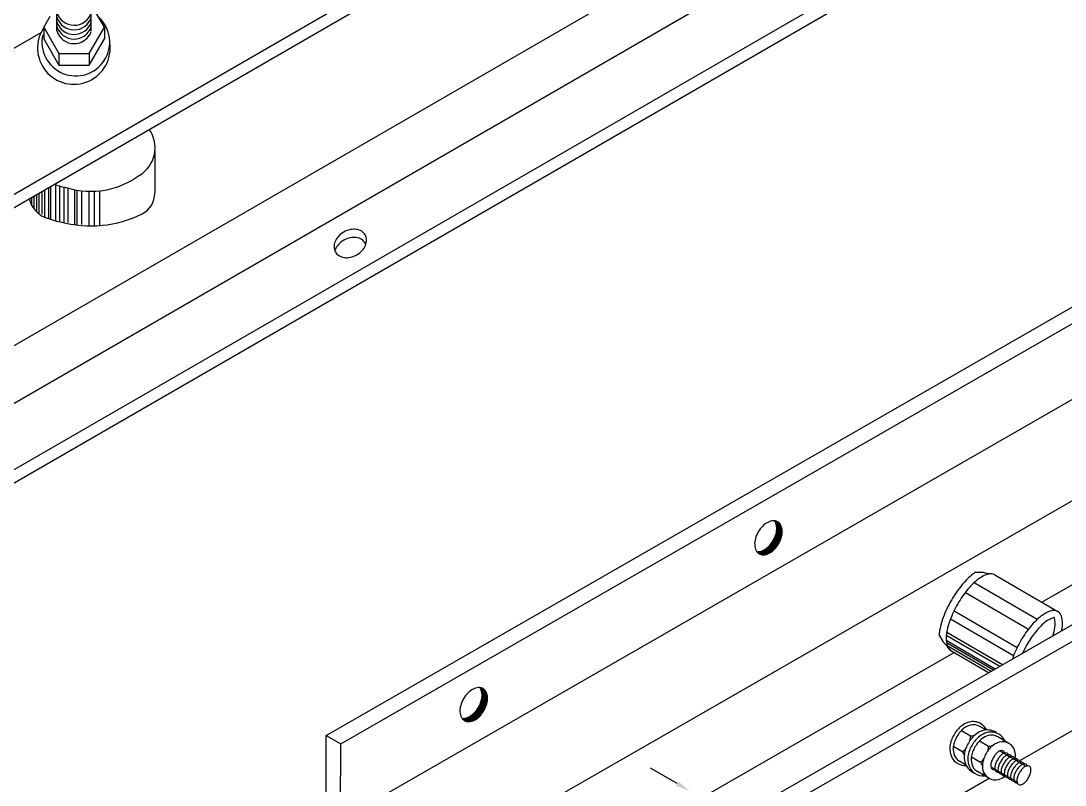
# Model space of a CAD drawing. Extents: x -508 to 92, y -98 to -31.
# Drawn here: x -499.87 to -490.79, y -45.26 to -38.62 of the extents above; entities that cross this region are included whole.
import ezdxf

# ---------------------------------------------------------------- set-up
doc = ezdxf.new("R2010")
doc.units = 0
doc.header["$MEASUREMENT"] = 0
for name, color, linetype in [('E-DETAIL', 4, 'CONTINUOUS'), ('H', 2, 'CONTINUOUS'), ('SC- Details', 7, 'CONTINUOUS')]:
    doc.layers.add(name, color=color, linetype=linetype)

msp = doc.modelspace()

# ---------------------------------------------------------------- linework, layer by layer
at = {"layer": 'E-DETAIL'}
for p, q in [((-504.7422, -42.9049), (-493.1353, -36.2037)), ((-503.2708, -42.1709), (-493.8866, -36.7529)), ((-504.4602, -44.0576), (-492.278, -37.0242)), ((-504.4602, -44.5576), (-492.278, -37.5242)), ((-503.862, -44.7895), (-491.778, -37.8128)), ((-503.812, -44.8761), (-491.778, -37.9283)), ((-499.5531, -38.7053), (-499.5531, -38.0544)), ((-499.2531, -38.7053), (-499.2531, -38.0544)), ((-499.1393, -38.6722), (-499.2531, -38.4751)), ((-499.6139, -38.5805), (-499.6669, -38.6722)), ((-500.2289, -39.029), (-499.6898, -38.7178)), ((-499.6669, -38.6722), (-499.535, -38.9007)), ((-499.6669, -38.6722), (-499.6669, -38.7726)), ((-499.2712, -38.9007), (-499.1393, -38.6722)), ((-499.1393, -38.6722), (-499.1393, -38.7726)), ((-499.6669, -38.7726), (-499.535, -39.0011)), ((-499.2712, -39.0011), (-499.1393, -38.7726)), ((-499.535, -38.9007), (-499.2712, -38.9007)), ((-499.535, -38.9007), (-499.535, -39.0011)), ((-499.2712, -38.9007), (-499.2712, -39.0011)), ((-499.535, -39.0011), (-499.2712, -39.0011)), ((-498.7008, -39.7481), (-498.7008, -40.1149))]:
    msp.add_line(p, q, dxfattribs=at)
msp.add_lwpolyline([(-496.9458, -40.6501, 0.076822), (-496.8995, -40.6129, 0.086728), (-496.8712, -40.5685, 0.105778), (-496.8619, -40.5186, 0.124771), (-496.8737, -40.4769, 0.124771), (-496.9039, -40.4459, 0.105778), (-496.9518, -40.429, 0.086728), (-497.0044, -40.4313, 0.076822), (-497.0597, -40.4528, 0.076822), (-497.106, -40.49, 0.086728), (-497.1343, -40.5344, 0.105778), (-497.1436, -40.5843, 0.124771), (-497.1318, -40.626, 0.124771), (-497.1016, -40.657, 0.105778), (-497.0537, -40.6739, 0.086728), (-497.0011, -40.6716, 0.076822)], format="xyb", close=True, dxfattribs=at)
for centre, radius, start, end in [((-499.3878, -38.8016), 0.2944, 167.55741, 47.13262), ((-499.4045, -38.8531), 0.3157, 145.21114, 8.38269), ((-499.4025, -38.6577), 0.1579, 197.54173, 341.11117), ((-498.9794, -39.7206), 0.28, 301.56273, 34.85475), ((-499.2557, -39.3963), 0.7017, 253.0784, 306.93109), ((-499.4275, -39.7525), 0.3167, 243.04069, 264.1204), ((-499.5572, -40.1023), 0.2442, 194.48469, 244.8437), ((-498.9008, -40.1149), 0.2, 296.25038, 0), ((-499.3476, -39.509), 0.8726, 248.95004, 258.60383), ((-499.2595, -39.3875), 1.011, 255.06661, 296.25038)]:
    msp.add_arc(centre, radius, start, end, dxfattribs=at)
at = {"layer": 'H'}
for p, q in [((-499.6833, -40.0996), (-499.6833, -40.298)), ((-499.661, -40.0868), (-499.661, -40.3233)), ((-499.6265, -40.0669), (-499.6265, -40.3358)), ((-499.608, -40.0562), (-499.608, -40.3418)), ((-499.5648, -40.0375), (-499.5648, -40.3541)), ((-499.53, -40.0509), (-499.53, -40.3623)), ((-499.4924, -40.0608), (-499.4924, -40.3713)), ((-499.4586, -40.068), (-499.4586, -40.369)), ((-499.398, -40.0834), (-499.398, -40.389)), ((-499.3783, -40.0872), (-499.3783, -40.3915)), ((-499.3385, -40.0931), (-499.3385, -40.388)), ((-499.276, -40.0977), (-499.276, -40.3984)), ((-499.2285, -40.0944), (-499.2285, -40.3944)), ((-499.182, -40.094), (-499.182, -40.3941)), ((-499.7724, -40.1511), (-499.7724, -40.2124)), ((-499.752, -40.1393), (-499.752, -40.2469)), ((-499.729, -40.126), (-499.729, -40.2693)), ((-499.7081, -40.114), (-499.7081, -40.2846))]:
    msp.add_line(p, q, dxfattribs=at)
msp.add_lwpolyline([(-496.868, -40.5598, 0.037522), (-496.8737, -40.5479, 0.124771), (-496.9039, -40.5169, 0.105778), (-496.9518, -40.5, 0.086728), (-497.0044, -40.5023, 0.076822), (-497.0597, -40.5238, 0.076822), (-497.106, -40.561, 0.086728), (-497.1343, -40.6054, 0.019145), (-497.1375, -40.6141, 0.019145)], format="xyb", dxfattribs=at)
for centre in [(-499.4025, -38.4977), (-499.4025, -38.5377), (-499.4025, -38.5777), (-499.4025, -38.6177)]:
    msp.add_arc(centre, 0.1579, 197.54173, 341.11117, dxfattribs=at)
at = {"layer": 'SC- Details', "color": 1}
for p, q in [((-497.2123, -44.8259), (-486.9185, -38.9119)), ((-497.0856, -44.8994), (-486.7917, -38.9854)), ((-497.087, -45.5587), (-486.7564, -39.6236)), ((-496.3266, -45.9999), (-486.0328, -40.0859)), ((-490.9927, -43.6671), (-487.7533, -41.806)), ((-493.3114, -42.9616), (-493.2704, -42.9853)), ((-493.3104, -42.9695), (-493.2627, -42.9971)), ((-493.3058, -42.9794), (-493.2582, -43.0071)), ((-493.3026, -42.9887), (-493.2549, -43.0163)), ((-493.3002, -42.9974), (-493.2526, -43.025)), ((-493.2986, -43.0056), (-493.251, -43.0333)), ((-493.3126, -43.1002), (-493.265, -43.1278)), ((-493.3103, -43.0942), (-493.2626, -43.1218)), ((-493.3081, -43.0881), (-493.2605, -43.1158)), ((-493.3061, -43.082), (-493.2584, -43.1096)), ((-493.3042, -43.0757), (-493.2565, -43.1034)), ((-493.3025, -43.0694), (-493.2548, -43.097)), ((-493.301, -43.0629), (-493.2533, -43.0906)), ((-493.2997, -43.0563), (-493.2521, -43.084)), ((-493.2987, -43.0496), (-493.251, -43.0772)), ((-493.2979, -43.0427), (-493.2502, -43.0704)), ((-493.2977, -43.0135), (-493.25, -43.0412)), ((-493.2974, -43.0357), (-493.2497, -43.0633)), ((-493.2972, -43.0211), (-493.2496, -43.0487)), ((-493.2972, -43.0285), (-493.2495, -43.0561)), ((-493.3738, -43.1894), (-493.3261, -43.217)), ((-493.369, -43.1848), (-493.3213, -43.2125)), ((-493.3644, -43.1802), (-493.3167, -43.2078)), ((-493.3599, -43.1754), (-493.3123, -43.2031)), ((-493.3556, -43.1706), (-493.308, -43.1982)), ((-493.3515, -43.1657), (-493.3038, -43.1933)), ((-493.3475, -43.1606), (-493.2998, -43.1883)), ((-493.3436, -43.1556), (-493.2959, -43.1832)), ((-493.3399, -43.1504), (-493.2922, -43.178)), ((-493.3363, -43.1451), (-493.2886, -43.1728)), ((-493.3328, -43.1398), (-493.2852, -43.1674)), ((-493.3295, -43.1344), (-493.2819, -43.162)), ((-493.3264, -43.1289), (-493.2787, -43.1565)), ((-493.3233, -43.1233), (-493.2757, -43.151)), ((-493.3204, -43.1176), (-493.2728, -43.1453)), ((-493.3177, -43.1119), (-493.27, -43.1396)), ((-493.3151, -43.1061), (-493.2674, -43.1337)), ((-493.4706, -43.2286), (-493.4232, -43.2561)), ((-493.458, -43.2285), (-493.4103, -43.2562)), ((-493.4474, -43.2273), (-493.3998, -43.255)), ((-493.4381, -43.2254), (-493.3904, -43.2531)), ((-493.4296, -43.223), (-493.3819, -43.2507)), ((-493.4218, -43.2202), (-493.3741, -43.2479)), ((-493.4146, -43.2171), (-493.3669, -43.2447)), ((-493.4079, -43.2136), (-493.3602, -43.2413)), ((-493.4015, -43.21), (-493.3538, -43.2376)), ((-493.3954, -43.2062), (-493.3478, -43.2338)), ((-493.3896, -43.2022), (-493.342, -43.2298)), ((-493.3841, -43.1981), (-493.3364, -43.2257)), ((-493.3788, -43.1938), (-493.3312, -43.2214)), ((-494.2477, -45.5371), (-491.7549, -44.105)), ((-495.8722, -44.4106), (-495.8313, -44.4343)), ((-495.8712, -44.4185), (-495.8235, -44.4461)), ((-495.8667, -44.4284), (-495.819, -44.4561)), ((-495.8634, -44.4377), (-495.8157, -44.4653)), ((-495.8611, -44.4464), (-495.8134, -44.474)), ((-495.8595, -44.4546), (-495.8118, -44.4823)), ((-495.8735, -44.5492), (-495.8258, -44.5768)), ((-495.8712, -44.5432), (-495.8235, -44.5709)), ((-495.869, -44.5371), (-495.8213, -44.5648)), ((-495.8669, -44.531), (-495.8193, -44.5586)), ((-495.8651, -44.5247), (-495.8174, -44.5524)), ((-495.8633, -44.5184), (-495.8157, -44.546)), ((-495.8618, -44.5119), (-495.8142, -44.5396)), ((-495.8606, -44.5053), (-495.8129, -44.533)), ((-495.8595, -44.4986), (-495.8119, -44.5263)), ((-495.8588, -44.4917), (-495.8111, -44.5194)), ((-495.8585, -44.4625), (-495.8109, -44.4902)), ((-495.8582, -44.4847), (-495.8106, -44.5123)), ((-495.8581, -44.4701), (-495.8104, -44.4978)), ((-495.858, -44.4775), (-495.8104, -44.5051)), ((-495.9397, -44.6428), (-495.892, -44.6705)), ((-495.9346, -44.6384), (-495.887, -44.666)), ((-495.9298, -44.6338), (-495.8822, -44.6615)), ((-495.9252, -44.6292), (-495.8776, -44.6568)), ((-495.9208, -44.6244), (-495.8731, -44.6521)), ((-495.9165, -44.6196), (-495.8688, -44.6472)), ((-495.9123, -44.6147), (-495.8647, -44.6423)), ((-495.9083, -44.6097), (-495.8606, -44.6373)), ((-495.9044, -44.6046), (-495.8568, -44.6322)), ((-495.9007, -44.5994), (-495.8531, -44.627)), ((-495.8971, -44.5941), (-495.8495, -44.6218)), ((-495.8937, -44.5888), (-495.846, -44.6165)), ((-495.8904, -44.5834), (-495.8427, -44.611)), ((-495.8872, -44.5779), (-495.8396, -44.6055)), ((-495.8842, -44.5723), (-495.8365, -44.6)), ((-495.8813, -44.5667), (-495.8336, -44.5943)), ((-495.8786, -44.5609), (-495.8309, -44.5886)), ((-495.8759, -44.5551), (-495.8283, -44.5827)), ((-496.0314, -44.6776), (-495.9841, -44.7051)), ((-496.0188, -44.6775), (-495.9712, -44.7052)), ((-496.0083, -44.6763), (-495.9606, -44.704)), ((-495.9989, -44.6744), (-495.9512, -44.7021)), ((-495.9904, -44.672), (-495.9427, -44.6997)), ((-495.9826, -44.6692), (-495.9349, -44.6969)), ((-495.9754, -44.6661), (-495.9277, -44.6937)), ((-495.9687, -44.6626), (-495.921, -44.6903)), ((-495.9623, -44.659), (-495.9147, -44.6866)), ((-495.9563, -44.6552), (-495.9086, -44.6828)), ((-495.9505, -44.6512), (-495.9028, -44.6789)), ((-495.945, -44.6471), (-495.8973, -44.6747)), ((-497.215, -46.0712), (-497.2123, -44.8259)), ((-497.2123, -44.8259), (-497.0856, -44.8994)), ((-497.087, -45.5587), (-497.0856, -44.8994))]:
    msp.add_line(p, q, dxfattribs=at)
at = {"layer": 'SC- Details', "color": 3}
for p, q in [((-495.3938, -46.5411), (-486.2609, -41.2941)), ((-495.2671, -46.6146), (-486.1342, -41.3676)), ((-491.1851, -45.0443), (-490.4449, -44.6191)), ((-492.1855, -45.6191), (-491.4519, -45.1976))]:
    msp.add_line(p, q, dxfattribs=at)
at = {"layer": 'SC- Details'}
for p, q in [((-491.5688, -43.4061), (-491.5045, -43.4068)), ((-491.5045, -43.4068), (-491.4554, -43.4225)), ((-491.4031, -43.4289), (-490.8544, -43.7473)), ((-491.5819, -43.4978), (-491.0331, -43.8161)), ((-491.6583, -43.583), (-491.1096, -43.9014)), ((-491.7876, -43.8129), (-491.2389, -44.1312)), ((-491.7564, -43.742), (-491.2077, -44.0604)), ((-491.8872, -43.9549), (-491.8547, -44.0104)), ((-491.8239, -43.9982), (-491.3979, -44.2454)), ((-491.8235, -43.9546), (-491.36, -44.2236)), ((-491.8201, -43.9287), (-491.3358, -44.2097)), ((-491.8547, -44.0104), (-491.7852, -44.0874)), ((-491.8221, -44.0165), (-491.4128, -44.2539)), ((-491.8169, -44.0442), (-491.4342, -44.2663)), ((-491.7852, -44.0874), (-491.4557, -44.2786)), ((-491.6924, -44.7822), (-491.6148, -44.8272)), ((-491.4804, -44.7777), (-491.5331, -44.7471)), ((-491.536, -44.873), (-491.4584, -44.918)), ((-491.2791, -44.8945), (-491.3767, -44.8378)), ((-491.7625, -44.9191), (-491.6875, -44.9626)), ((-491.3566, -44.9595), (-491.2596, -45.0158)), ((-491.6555, -45.0795), (-491.7082, -45.0489)), ((-491.6061, -45.0098), (-491.5311, -45.0533)), ((-491.4362, -45.0967), (-491.3913, -45.1227)), ((-491.2596, -45.0158), (-491.2359, -45.0295)), ((-491.2359, -45.0295), (-491.1751, -45.0648)), ((-491.1751, -45.0648), (-491.1504, -45.0791)), ((-491.1504, -45.0791), (-491.1302, -45.0909)), ((-494.1625, -45.2434), (-494.3954, -45.1082)), ((-491.4542, -45.1963), (-491.5518, -45.1396)), ((-491.3913, -45.1227), (-491.3617, -45.1399)), ((-491.3617, -45.1399), (-491.2536, -45.2026)), ((-491.2711, -45.1924), (-491.2316, -45.2154)), ((-491.2316, -45.2154), (-491.2097, -45.2286))]:
    msp.add_line(p, q, dxfattribs=at)
at = {"layer": 'SC- Details', "color": 1}
for centre, radius, start, end in [((-493.2412, -43.1829), 0.2506, 135.0675, 149.87808), ((-493.2946, -43.1295), 0.1751, 117.32637, 135.0675), ((-493.3197, -43.0809), 0.1203, 92.85729, 117.32637), ((-493.3224, -43.0277), 0.0671, 85.27319, 92.85729), ((-493.37, -43.0001), 0.0671, 26.89887, 35.62665), ((-493.3224, -43.0277), 0.0671, 59.87808, 84.12952), ((-493.4176, -43.0242), 0.1203, 2.4298, 26.89887), ((-493.3224, -43.0277), 0.0671, 26.89887, 59.87808), ((-493.3699, -43.0518), 0.1203, 2.4298, 26.89887), ((-493.2412, -43.1829), 0.2506, 149.87808, 164.68867), ((-493.545, -43.0065), 0.2506, 329.87808, 344.68867), ((-493.4722, -43.0265), 0.1751, 344.68867, 2.4298), ((-493.4974, -43.0342), 0.2506, 329.87808, 344.68867), ((-493.4245, -43.0541), 0.1751, 344.68867, 2.4298), ((-493.314, -43.1629), 0.1751, 164.68867, 182.4298), ((-493.3686, -43.1652), 0.1203, 182.4298, 206.89887), ((-493.4916, -43.0599), 0.1751, 297.32637, 315.0675), ((-493.545, -43.0065), 0.2506, 315.0675, 329.87808), ((-493.4974, -43.0342), 0.2506, 315.0675, 329.87808), ((-493.4162, -43.1893), 0.0671, 206.89887, 214.10802), ((-493.4638, -43.1617), 0.0671, 264.12952, 272.85729), ((-493.4162, -43.1893), 0.0671, 215.62665, 239.87808), ((-493.4665, -43.1085), 0.1203, 272.85729, 297.32637), ((-493.4162, -43.1893), 0.0671, 239.87808, 272.85729), ((-493.4188, -43.1361), 0.1203, 272.85729, 297.32637), ((-493.4439, -43.0875), 0.1751, 297.32637, 315.0675), ((-495.802, -44.6319), 0.2506, 135.0675, 149.87808), ((-495.8555, -44.5785), 0.1751, 117.32637, 135.0675), ((-495.8806, -44.5299), 0.1203, 92.85729, 117.32637), ((-495.8832, -44.4767), 0.0671, 85.27319, 92.85729), ((-495.9309, -44.4491), 0.0671, 26.89887, 35.62665), ((-495.8832, -44.4767), 0.0671, 59.87808, 84.12952), ((-495.9784, -44.4732), 0.1203, 2.4298, 26.89887), ((-495.8832, -44.4767), 0.0671, 26.89887, 59.87808), ((-495.9307, -44.5008), 0.1203, 2.4298, 26.89887), ((-495.802, -44.6319), 0.2506, 149.87808, 164.68867), ((-496.1059, -44.4556), 0.2506, 329.87808, 344.68867), ((-496.0331, -44.4755), 0.1751, 344.68867, 2.4298), ((-496.0582, -44.4832), 0.2506, 329.87808, 344.68867), ((-495.9854, -44.5032), 0.1751, 344.68867, 2.4298), ((-495.8748, -44.6119), 0.1751, 164.68867, 182.4298), ((-495.9295, -44.6143), 0.1203, 182.4298, 206.89887), ((-496.0524, -44.5089), 0.1751, 297.32637, 315.0675), ((-496.1059, -44.4556), 0.2506, 315.0675, 329.87808), ((-496.0582, -44.4832), 0.2506, 315.0675, 329.87808), ((-495.977, -44.6384), 0.0671, 206.89887, 214.10802), ((-496.0247, -44.6107), 0.0671, 264.12952, 272.85729), ((-495.977, -44.6384), 0.0671, 215.62665, 239.87808), ((-496.0273, -44.5575), 0.1203, 272.85729, 297.32637), ((-495.977, -44.6384), 0.0671, 239.87808, 272.85729), ((-495.9797, -44.5852), 0.1203, 272.85729, 297.32637), ((-496.0048, -44.5366), 0.1751, 297.32637, 315.0675)]:
    msp.add_arc(centre, radius, start, end, dxfattribs=at)
at = {"layer": 'SC- Details'}
for centre, radius, start, end in [((-491.2097, -43.9051), 0.6152, 128.26034, 140.55627), ((-491.3772, -43.6926), 0.3447, 123.77379, 128.26034), ((-491.3772, -43.6926), 0.2812, 106.14519, 128.26034), ((-491.4368, -43.4869), 0.067, 59.87808, 106.14519), ((-490.8956, -44.1635), 1.0219, 140.55627, 149.87808), ((-490.8956, -44.1635), 0.9585, 140.55627, 149.87808), ((-491.2097, -43.9051), 0.5518, 128.26034, 140.55627), ((-490.8956, -44.1635), 1.0219, 149.87808, 159.19989), ((-490.8956, -44.1635), 0.9585, 149.87808, 159.19989), ((-491.2758, -44.019), 0.6152, 159.19989, 171.49583), ((-491.2758, -44.019), 0.5518, 159.19989, 171.49583), ((-490.6609, -44.2235), 0.5518, 128.26034, 140.55627), ((-490.8285, -44.011), 0.2812, 106.14519, 128.26034), ((-490.8285, -44.011), 0.2178, 106.14519, 128.26034), ((-490.888, -43.8053), 0.067, 59.87808, 106.14519), ((-490.888, -43.8053), 0.00358, 59.87808, 106.14519), ((-490.888, -43.8053), 0.00358, 13.61098, 59.87808), ((-491.0962, -43.8557), 0.2178, 351.49583, 13.61098), ((-490.888, -43.8053), 0.067, 13.61098, 59.87808), ((-491.0962, -43.8557), 0.2812, 351.49583, 13.61098), ((-490.3469, -44.4818), 0.9585, 140.55627, 149.87808), ((-490.3469, -44.4818), 0.895, 140.55627, 149.87808), ((-490.6609, -44.2235), 0.4883, 128.26034, 140.55627), ((-491.3638, -43.8157), 0.4883, 343.13913, 351.49583), ((-491.3638, -43.8157), 0.5518, 349.7492, 351.49583), ((-491.5434, -43.979), 0.3447, 171.49583, 175.98238), ((-491.5434, -43.979), 0.2812, 171.49583, 193.61098), ((-490.3469, -44.4818), 0.9585, 149.87808, 159.19989), ((-491.7515, -44.0294), 0.067, 193.61098, 239.87808), ((-490.3469, -44.4818), 0.895, 149.87808, 155.3838), ((-490.727, -44.3374), 0.5518, 159.19989, 161.26337), ((-491.5805, -44.8819), 0.1787, 105.31107, 127.68262), ((-491.592, -44.8399), 0.1352, 59.87808, 105.31107), ((-491.5883, -44.8421), 0.1098, 59.87808, 105.31107), ((-491.592, -44.8399), 0.1352, 27.6713, 59.87808), ((-491.4846, -44.9769), 0.3145, 149.87808, 159.47038), ((-491.4846, -44.9769), 0.3145, 140.28578, 149.87808), ((-491.4809, -44.979), 0.2891, 140.28578, 149.87808), ((-491.5473, -44.9249), 0.2331, 127.68262, 140.28578), ((-491.5435, -44.927), 0.2077, 127.68262, 140.28578), ((-491.5768, -44.884), 0.1533, 105.31107, 127.68262), ((-491.607, -44.758), 0.0696, 263.4942, 304.20809), ((-491.4226, -44.9972), 0.2331, 127.68262, 140.28578), ((-491.4558, -44.9542), 0.1787, 105.31107, 127.68262), ((-491.4241, -44.9726), 0.1787, 105.31107, 127.68262), ((-491.4673, -44.9122), 0.1352, 59.87808, 105.31107), ((-491.4356, -44.9307), 0.1352, 59.87808, 105.31107), ((-491.4319, -44.9328), 0.1098, 59.87808, 105.31107), ((-491.4673, -44.9122), 0.1352, 52.0828, 59.87808), ((-491.4356, -44.9307), 0.1352, 24.20239, 59.87808), ((-491.5609, -44.9483), 0.2331, 159.47038, 172.07354), ((-491.5572, -44.9505), 0.2077, 159.47038, 172.07354), ((-491.4809, -44.979), 0.2891, 149.87808, 159.47038), ((-491.36, -45.0492), 0.3145, 149.87808, 159.47038), ((-491.36, -45.0492), 0.3145, 140.28578, 149.87808), ((-491.3282, -45.0676), 0.3145, 149.87808, 159.47038), ((-491.6612, -44.8432), 0.049, 326.53027, 19.02271), ((-491.3282, -45.0676), 0.3145, 140.28578, 149.87808), ((-491.3245, -45.0698), 0.2891, 140.28578, 149.87808), ((-491.3909, -45.0156), 0.2331, 127.68262, 140.28578), ((-491.3871, -45.0178), 0.2077, 127.68262, 140.28578), ((-491.4204, -44.9748), 0.1533, 105.31107, 127.68262), ((-491.4506, -44.8488), 0.0696, 263.4942, 304.20809), ((-491.2895, -45.0744), 0.2077, 127.68262, 140.28578), ((-491.3227, -45.0314), 0.1533, 105.31107, 127.68262), ((-491.3342, -44.9895), 0.1098, 59.87808, 105.31107), ((-491.3342, -44.9895), 0.1098, 14.4451, 59.87808), ((-491.6147, -44.9408), 0.1787, 172.07354, 194.4451), ((-491.6568, -44.9517), 0.1352, 194.4451, 272.08486), ((-491.611, -44.943), 0.1533, 172.07354, 194.4451), ((-491.6531, -44.9539), 0.1098, 194.4451, 239.87808), ((-491.689, -44.9265), 0.0361, 272.32819, 349.60648), ((-491.7274, -45.009), 0.0612, 7.21641, 49.3503), ((-491.49, -45.0132), 0.1787, 172.07354, 194.4451), ((-491.4362, -45.0207), 0.2331, 159.47038, 172.07354), ((-491.4045, -45.0391), 0.2331, 159.47038, 172.07354), ((-491.4008, -45.0412), 0.2077, 159.47038, 172.07354), ((-491.3245, -45.0698), 0.2891, 149.87808, 159.47038), ((-491.2269, -45.1265), 0.2891, 149.87808, 159.47038), ((-491.2269, -45.1265), 0.2891, 140.28578, 149.87808), ((-491.5048, -44.9339), 0.049, 326.53027, 19.02271), ((-491.2362, -45.121), 0.2066, 140.28578, 149.87808), ((-491.2989, -45.069), 0.1252, 127.68262, 140.28578), ((-491.3321, -45.026), 0.0709, 105.31107, 127.68262), ((-491.264, -45.0892), 0.1252, 127.68262, 140.28578), ((-491.3436, -44.984), 0.0274, 59.87808, 105.31107), ((-491.2972, -45.0462), 0.0709, 105.31107, 127.68262), ((-491.2365, -45.1052), 0.1252, 127.68262, 140.28578), ((-491.3436, -44.984), 0.0274, 2.31743, 59.87808), ((-491.3087, -45.0043), 0.0274, 59.87808, 105.31107), ((-491.2698, -45.0621), 0.0709, 105.31107, 127.68262), ((-491.3087, -45.0043), 0.0274, 24.46327, 59.87808), ((-491.2813, -45.0202), 0.0274, 59.87808, 105.31107), ((-491.2813, -45.0202), 0.0274, 24.46327, 59.87808), ((-491.3763, -45.0003), 0.1533, 352.07354, 14.4451), ((-491.5322, -45.024), 0.1352, 194.4451, 247.67337), ((-491.4583, -45.0316), 0.1787, 172.07354, 194.4451), ((-491.5004, -45.0424), 0.1352, 194.4451, 275.55378), ((-491.4546, -45.0337), 0.1533, 172.07354, 194.4451), ((-491.4967, -45.0446), 0.1098, 194.4451, 239.87808), ((-491.5326, -45.0173), 0.0361, 272.32819, 349.60648), ((-491.571, -45.0998), 0.0612, 7.21641, 49.3503), ((-491.3569, -45.0904), 0.1533, 172.07354, 194.4451), ((-491.3031, -45.0979), 0.2077, 159.47038, 172.07354), ((-491.3663, -45.085), 0.0709, 172.07354, 194.4451), ((-491.3125, -45.0925), 0.1252, 159.47038, 172.07354), ((-491.2362, -45.121), 0.2066, 149.87808, 159.47038), ((-491.3314, -45.1052), 0.0709, 172.07354, 194.4451), ((-491.2776, -45.1127), 0.1252, 159.47038, 172.07354), ((-491.2014, -45.1412), 0.2066, 149.87808, 159.47038), ((-491.2014, -45.1412), 0.2066, 140.28578, 149.87808), ((-491.2502, -45.1286), 0.1252, 159.47038, 172.07354), ((-491.1739, -45.1572), 0.2066, 149.87808, 159.47038), ((-491.1739, -45.1572), 0.2066, 140.28578, 149.87808), ((-491.1465, -45.1731), 0.2066, 149.87808, 159.47038), ((-491.1465, -45.1731), 0.2066, 140.28578, 149.87808), ((-491.1191, -45.189), 0.2066, 149.87808, 159.47038), ((-491.2091, -45.1211), 0.1252, 127.68262, 140.28578), ((-491.1191, -45.189), 0.2066, 140.28578, 149.87808), ((-491.2423, -45.0781), 0.0709, 105.31107, 127.68262), ((-491.1817, -45.137), 0.1252, 127.68262, 140.28578), ((-491.0916, -45.2049), 0.2066, 140.28578, 149.87808), ((-491.2538, -45.0361), 0.0274, 59.87808, 105.31107), ((-491.2149, -45.094), 0.0709, 105.31107, 127.68262), ((-491.1542, -45.1529), 0.1252, 127.68262, 140.28578), ((-491.0647, -45.2205), 0.2066, 140.28578, 149.87808), ((-491.2538, -45.0361), 0.0274, 24.46327, 59.87808), ((-491.2264, -45.052), 0.0274, 59.87808, 105.31107), ((-491.1875, -45.1099), 0.0709, 105.31107, 127.68262), ((-491.4301, -44.9928), 0.2077, 348.33024, 352.07354), ((-491.1273, -45.1685), 0.1252, 127.68262, 140.28578), ((-491.2264, -45.052), 0.0274, 24.46327, 59.87808), ((-491.1989, -45.0679), 0.0274, 59.87808, 105.31107), ((-491.1605, -45.1255), 0.0709, 105.31107, 127.68262), ((-491.0999, -45.1844), 0.1252, 127.68262, 140.28578), ((-491.1989, -45.0679), 0.0274, 24.46327, 59.87808), ((-491.172, -45.0836), 0.0274, 59.87808, 105.31107), ((-491.1331, -45.1414), 0.0709, 105.31107, 127.68262), ((-491.172, -45.0836), 0.0274, 24.46327, 59.87808), ((-491.1446, -45.0995), 0.0274, 59.87808, 105.31107), ((-491.1057, -45.1574), 0.0709, 105.31107, 127.68262), ((-491.1446, -45.0995), 0.0274, 24.46327, 59.87808), ((-491.1171, -45.1154), 0.0274, 59.87808, 105.31107), ((-491.1171, -45.1154), 0.0274, 14.4451, 59.87808), ((-491.5072, -45.1526), 0.0114, 252.4537, 357.16633), ((-491.399, -45.1013), 0.1098, 194.4451, 239.87808), ((-491.4084, -45.0958), 0.0274, 194.4451, 297.43874), ((-491.3735, -45.1161), 0.0274, 194.4451, 239.87808), ((-491.3735, -45.1161), 0.0274, 239.87808, 275.2929), ((-491.304, -45.1211), 0.0709, 172.07354, 194.4451), ((-491.3461, -45.132), 0.0274, 194.4451, 239.87808), ((-491.4105, -45.0593), 0.1533, 285.31107, 307.68262), ((-491.3461, -45.132), 0.0274, 239.87808, 275.2929), ((-491.2766, -45.137), 0.0709, 172.07354, 194.4451), ((-491.2227, -45.1445), 0.1252, 159.47038, 172.07354), ((-491.3187, -45.1479), 0.0274, 194.4451, 239.87808), ((-491.3187, -45.1479), 0.0274, 239.87808, 275.2929), ((-491.2491, -45.153), 0.0709, 172.07354, 194.4451), ((-491.1953, -45.1605), 0.1252, 159.47038, 172.07354), ((-491.2912, -45.1638), 0.0274, 194.4451, 239.87808), ((-491.4438, -45.0163), 0.2077, 307.68262, 311.42593), ((-491.2912, -45.1638), 0.0274, 239.87808, 275.2929), ((-491.2217, -45.1689), 0.0709, 172.07354, 194.4451), ((-491.1678, -45.1764), 0.1252, 159.47038, 172.07354), ((-491.2638, -45.1797), 0.0274, 194.4451, 274.53212), ((-491.0916, -45.2049), 0.2066, 149.87808, 159.47038), ((-491.1948, -45.1845), 0.0709, 172.07354, 194.4451), ((-491.1409, -45.192), 0.1252, 159.47038, 172.07354), ((-491.0647, -45.2205), 0.2066, 149.87808, 159.47038), ((-491.1135, -45.2079), 0.1252, 159.47038, 172.07354), ((-491.0373, -45.2365), 0.2066, 149.87808, 159.47038), ((-491.0373, -45.2365), 0.2066, 140.28578, 149.87808), ((-491.0861, -45.2238), 0.1252, 159.47038, 172.07354), ((-491.0098, -45.2524), 0.2066, 149.87808, 159.47038), ((-491.0098, -45.2524), 0.2066, 140.28578, 149.87808), ((-491.0724, -45.2004), 0.1252, 127.68262, 140.28578), ((-491.2893, -45.0902), 0.2066, 329.87808, 339.47038), ((-491.2131, -45.1188), 0.1252, 339.47038, 352.07354), ((-491.1593, -45.1262), 0.0709, 352.07354, 14.4451), ((-491.399, -45.1013), 0.1098, 239.87808, 285.31107), ((-491.2369, -45.1953), 0.0274, 194.4451, 239.87808), ((-491.2369, -45.1953), 0.0274, 239.87808, 275.2929), ((-491.1673, -45.2004), 0.0709, 172.07354, 194.4451), ((-491.2094, -45.2113), 0.0274, 194.4451, 239.87808), ((-491.2094, -45.2113), 0.0274, 239.87808, 275.2929), ((-491.1399, -45.2163), 0.0709, 172.07354, 194.4451), ((-491.182, -45.2272), 0.0274, 194.4451, 239.87808), ((-491.182, -45.2272), 0.0274, 239.87808, 285.31107), ((-491.1935, -45.1852), 0.0709, 285.31107, 307.68262), ((-491.2267, -45.1422), 0.1252, 307.68262, 320.28578), ((-491.2893, -45.0902), 0.2066, 320.28578, 329.87808)]:
    msp.add_arc(centre, radius, start, end, dxfattribs=at)
msp.add_solid([(-494.1519, -45.2251), (-494.1731, -45.2616), (-494.0528, -45.307)], dxfattribs=at)

doc.saveas('drawing.dxf')
